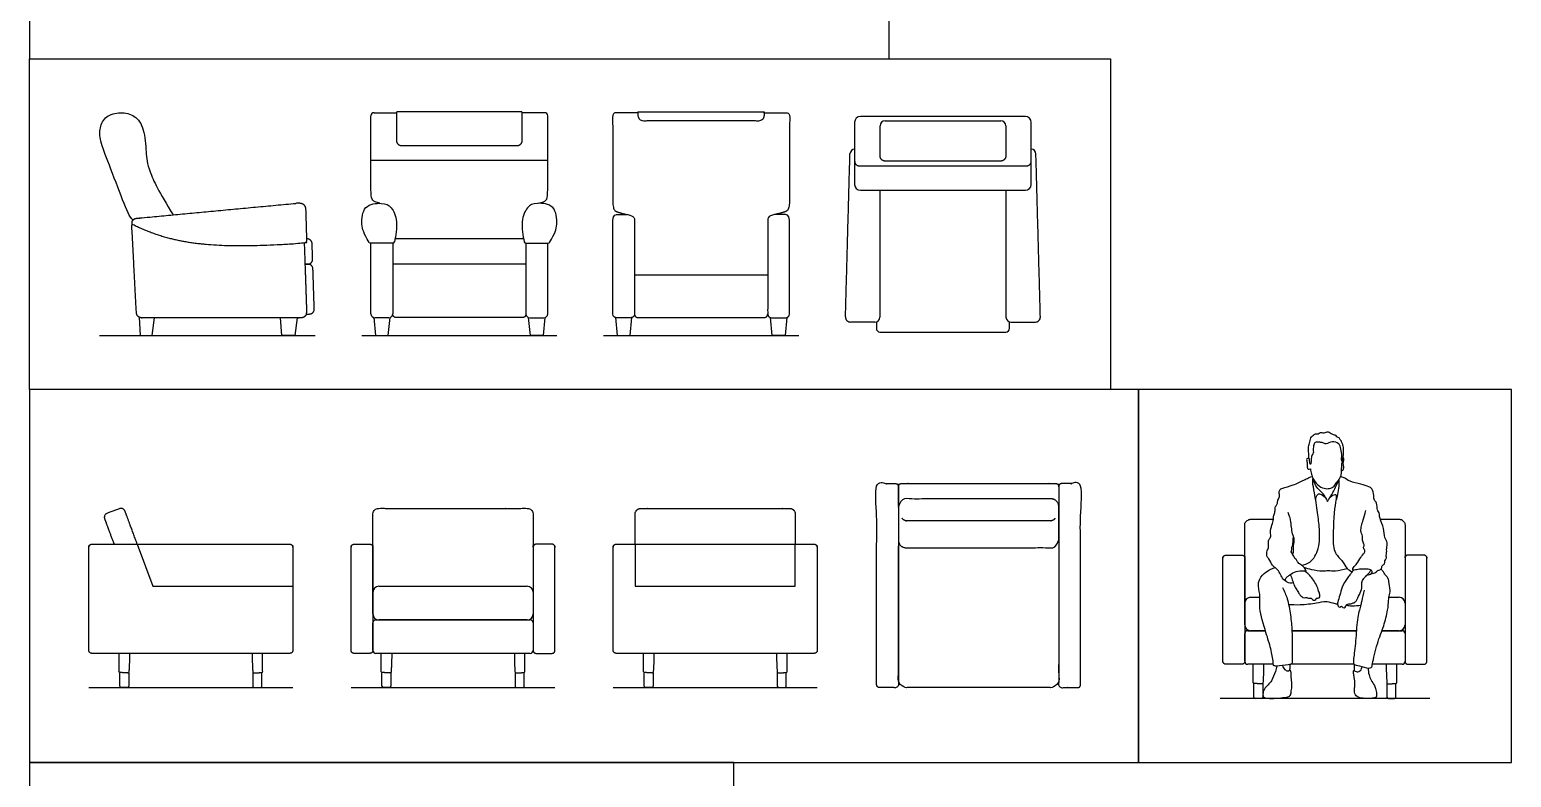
# Model space of a CAD drawing. Header units: millimetres. Extents: x 0 to 36.1, y -0.4 to 14.5.
# Drawn here: x 19.54 to 26, y 3.29 to 6.55 of the extents above; entities that cross this region are included whole.
import ezdxf

# ---------------------------------------------------------------- set-up
doc = ezdxf.new("R2010")
doc.units = ezdxf.units.MM
for name, color, linetype, true_color in [('AG-DETAILS', 7, 'Continuous', 0x66ffff), ('AG-DIAGRAM', 7, 'Continuous', 0xfecc66), ('AG-FURNITURE', 7, 'Continuous', 0x66ccff), ('AG-PEOPLE', 7, 'Continuous', 0xfc6666), ('X-VPRT', 6, 'Continuous', 0xff00ff)]:
    doc.layers.add(name, color=color, linetype=linetype, true_color=true_color)

msp = doc.modelspace()

# ---------------------------------------------------------------- linework, layer by layer
at = {"layer": 'AG-DETAILS'}
msp.add_lwpolyline([(21.7978, 5.9775), (21.4126, 5.9775), (21.0274, 5.9775)], dxfattribs=at)
for points in [[(23.1356, 5.9774), (23.1356, 5.9531), (23.1616, 5.9531)], [(23.1616, 5.9531), (23.3412, 5.9531), (23.5208, 5.9531)], [(23.5208, 5.9531), (23.7003, 5.9531), (23.8799, 5.9531)], [(23.8799, 5.9531), (23.9059, 5.9531), (23.9059, 5.9774)]]:
    msp.add_open_spline(points, degree=2, dxfattribs=at)
at = {"layer": 'AG-DIAGRAM'}
for points in [[(19.8441, 5.2135), (20.7839, 5.2135)], [(20.9871, 5.2135), (21.838, 5.2135)], [(22.0412, 5.2135), (22.8921, 5.2135)], [(20.0088, 4.3044), (20.077, 4.1209), (20.6866, 4.1209)], [(22.1788, 4.3044), (22.1788, 4.1209), (22.8773, 4.1209), (22.8773, 4.3044)], [(19.7976, 3.6796), (20.6866, 3.6796)], [(20.9406, 3.6796), (21.8296, 3.6796)], [(22.0836, 3.6796), (22.9726, 3.6796)], [(25.6432, 3.6321), (24.7288, 3.6321)]]:
    msp.add_lwpolyline(points, dxfattribs=at)
at = {"layer": 'AG-FURNITURE'}
for p, q in [((25.3231, 3.9273), (25.042, 3.9273)), ((25.042, 3.9273), (25.3231, 3.9273)), ((25.3139, 3.7813), (25.0377, 3.7813))]:
    msp.add_line(p, q, dxfattribs=at)
for points in [[(21.6926, 5.6353), (21.4126, 5.6353), (21.1325, 5.6353)], [(21.7027, 5.5251), (21.4126, 5.5251), (21.1224, 5.5251)], [(22.1765, 5.4791), (22.4667, 5.4791), (22.7568, 5.4791)], [(20.0169, 5.2942), (20.0211, 5.2135), (20.0739, 5.2135), (20.0843, 5.2915)], [(20.7052, 5.2915), (20.695, 5.2135), (20.6391, 5.2135), (20.6331, 5.2915)], [(21.0392, 5.2923), (21.047, 5.2135), (21.0749, 5.2135), (21.1028, 5.2135), (21.1106, 5.2923)], [(21.4126, 5.2923), (21.1402, 5.2923)], [(21.685, 5.2923), (21.4126, 5.2923)], [(21.7859, 5.2923), (21.7782, 5.2135), (21.7502, 5.2135), (21.7223, 5.2135), (21.7145, 5.2923)], [(22.0933, 5.2923), (22.1011, 5.2135), (22.129, 5.2135), (22.1569, 5.2135), (22.1647, 5.2923)], [(22.1943, 5.2923), (22.4667, 5.2923)], [(22.4667, 5.2923), (22.7391, 5.2923)], [(22.84, 5.2923), (22.8323, 5.2135), (22.8043, 5.2135), (22.7764, 5.2135), (22.7686, 5.2923)], [(19.8408, 4.3044), (20.6368, 4.3044)], [(22.1268, 4.3044), (22.9228, 4.3044)], [(20.6368, 3.8288), (19.8408, 3.8288)], [(22.9228, 3.8288), (22.1268, 3.8288)]]:
    msp.add_lwpolyline(points, dxfattribs=at)
for centre, radius, start, end in [((21.0409, 6.1715), 0.0135, 90, 180), ((21.7842, 6.1715), 0.0135, 0, 90), ((23.1614, 6.1433), 0.0258, 90, 180), ((23.269, 6.1275), 0.0224, 90, 180), ((23.7725, 6.1275), 0.0224, 0, 90), ((23.8801, 6.1433), 0.0258, 0, 90), ((23.1373, 6.005), 0.0219, 94.34207, 178.43135), ((23.9043, 6.005), 0.0219, 1.56865, 85.65793), ((23.1614, 5.8727), 0.0258, 180, 270), ((23.8801, 5.8727), 0.0258, 270, 0), ((21.0247, 5.6233), 0.00612, 211.68425, 269.99999), ((21.1237, 5.6233), 0.00612, 270, 346.85253), ((21.7014, 5.6233), 0.00612, 193.14747, 270), ((21.8005, 5.6233), 0.00612, 270.00001, 328.31575), ((21.0442, 5.3083), 0.0168, 180, 270), ((21.1056, 5.3083), 0.0168, 270, 0), ((21.7195, 5.3083), 0.0168, 180, 270), ((21.781, 5.3083), 0.0168, 270, 0), ((23.1178, 5.2945), 0.0219, 178.43135, 270), ((23.2241, 5.2945), 0.0219, 270, 0), ((23.246, 5.2448), 0.0154, 180, 270), ((23.8174, 5.2945), 0.0219, 180, 270), ((23.7955, 5.2448), 0.0154, 270, 360), ((23.9237, 5.2945), 0.0219, 270, 1.56865), ((21.0612, 4.0955), 0.0254, 90, 180), ((21.7089, 4.0955), 0.0254, 0, 90), ((24.8621, 4.048), 0.0254, 90, 180), ((25.5098, 4.048), 0.0254, 0, 90), ((21.0612, 4.0003), 0.0254, 180, 270), ((21.0485, 3.9622), 0.0127, 90, 180), ((21.7089, 4.0003), 0.0254, 270, 360), ((21.7216, 3.9622), 0.0127, 0, 90), ((24.8621, 3.9527), 0.0254, 180, 270), ((25.5098, 3.9527), 0.0254, 270, 360), ((24.8494, 3.9146), 0.0127, 90, 180), ((25.5225, 3.9146), 0.0127, 0, 90), ((21.0485, 3.8415), 0.0127, 180, 270), ((21.7216, 3.8415), 0.0127, 270, 360), ((24.8494, 3.794), 0.0127, 180, 270), ((25.5225, 3.794), 0.0127, 270, 360), ((19.9386, 3.686), 0.00635, 180, 270), ((19.9653, 3.686), 0.00635, 270, 360), ((20.5189, 3.686), 0.00635, 180, 270), ((20.5456, 3.686), 0.00635, 270, 0), ((21.0816, 3.686), 0.00635, 180, 270), ((21.1083, 3.686), 0.00635, 270, 360), ((21.6619, 3.686), 0.00635, 180, 270), ((21.6886, 3.686), 0.00635, 270, 0), ((22.2246, 3.686), 0.00635, 180, 270), ((22.2513, 3.686), 0.00635, 270, 360), ((22.8049, 3.686), 0.00635, 180, 270), ((22.8316, 3.686), 0.00635, 270, 0), ((24.8825, 3.6384), 0.00635, 180, 270), ((24.9092, 3.6384), 0.00635, 270, 360), ((25.4628, 3.6384), 0.00635, 180, 270), ((25.4895, 3.6384), 0.00635, 270, 0)]:
    msp.add_arc(centre, radius, start, end, dxfattribs=at)
for points, degree, knots in [([(19.99, 5.717), (19.975, 5.7305), (19.9494, 5.7908), (19.8823, 5.9703), (19.8434, 6.0685), (19.8434, 6.119), (19.8685, 6.1731), (19.9358, 6.1898), (19.9987, 6.1766), (20.0408, 6.1184), (20.0471, 6.0074), (20.0523, 5.9419), (20.1038, 5.8388), (20.1645, 5.74)], 3, [0, 0, 0, 0, 0.344729, 0.689458, 1.034187, 1.378916, 1.723645, 2.068374, 2.413103, 2.757833, 3.102562, 3.447291, 3.789896, 3.789896, 3.789896, 3.789896]), ([(21.0665, 5.7903), (21.0585, 5.7922), (21.0274, 5.8001), (21.0274, 5.8281), (21.0274, 6.0037), (21.0274, 6.1715)], 3, [0.349395, 0.349395, 0.349395, 0.349395, 0.505252, 1.010504, 1.5027, 1.5027, 1.5027, 1.5027]), ([(21.7587, 5.7903), (21.7666, 5.7922), (21.7978, 5.8001), (21.7978, 5.8281), (21.7978, 6.0037), (21.7978, 6.1715)], 3, [0.349395, 0.349395, 0.349395, 0.349395, 0.505252, 1.010504, 1.5027, 1.5027, 1.5027, 1.5027]), ([(21.0195, 5.6201), (20.9957, 5.6587), (20.9838, 5.6935), (20.9918, 5.7853), (21.0804, 5.7944), (21.117, 5.7776), (21.1448, 5.7189), (21.1361, 5.6492), (21.1297, 5.6219)], 3, [-0.949506, -0.949506, -0.949506, -0.949506, -0.728449, -0.501915, -0.27538, -0.048846, 0.177689, 0.391666, 0.391666, 0.391666, 0.391666]), ([(21.8057, 5.6201), (21.8295, 5.6587), (21.8413, 5.6935), (21.8333, 5.7853), (21.7447, 5.7944), (21.7082, 5.7776), (21.6804, 5.7189), (21.6891, 5.6492), (21.6954, 5.6219)], 3, [-0.949506, -0.949506, -0.949506, -0.949506, -0.728449, -0.501915, -0.27538, -0.048846, 0.177689, 0.391666, 0.391666, 0.391666, 0.391666]), ([(24.0093, 4.4173), (24.003, 4.4061), (23.9857, 4.4061), (23.6756, 4.4061), (23.3668, 4.4061), (23.3496, 4.4061), (23.3433, 4.4173)], 2, [-2.197496, -2.197496, -2.197496, -2.083333, -2.083333, 0, 0, 0.114162, 0.114162, 0.114162]), ([(19.9748, 3.8288), (19.9748, 3.7843), (19.9716, 3.7431), (19.952, 3.7431), (19.9291, 3.7463), (19.9291, 3.7843), (19.9291, 3.8288)], 2, [0.1731911, 0.1731911, 0.1731911, 0.4386886, 0.4386886, 0.5842356, 0.5842356, 0.8333706, 0.8333706, 0.8333706]), ([(20.5094, 3.8288), (20.5094, 3.7843), (20.5126, 3.7431), (20.5322, 3.7431), (20.5551, 3.7463), (20.5551, 3.7843), (20.5551, 3.8288)], 2, [0.1731911, 0.1731911, 0.1731911, 0.4386886, 0.4386886, 0.5842356, 0.5842356, 0.8333706, 0.8333706, 0.8333706]), ([(21.1178, 3.8288), (21.1178, 3.7843), (21.1146, 3.7431), (21.095, 3.7431), (21.0721, 3.7463), (21.0721, 3.7843), (21.0721, 3.8288)], 2, [0.1731911, 0.1731911, 0.1731911, 0.4386886, 0.4386886, 0.5842356, 0.5842356, 0.8333706, 0.8333706, 0.8333706]), ([(21.6524, 3.8288), (21.6524, 3.7843), (21.6556, 3.7431), (21.6752, 3.7431), (21.6981, 3.7463), (21.6981, 3.7843), (21.6981, 3.8288)], 2, [0.1731911, 0.1731911, 0.1731911, 0.4386886, 0.4386886, 0.5842356, 0.5842356, 0.8333706, 0.8333706, 0.8333706]), ([(22.2608, 3.8288), (22.2608, 3.7843), (22.2576, 3.7431), (22.238, 3.7431), (22.2151, 3.7463), (22.2151, 3.7843), (22.2151, 3.8288)], 2, [0.1731911, 0.1731911, 0.1731911, 0.4386886, 0.4386886, 0.5842356, 0.5842356, 0.8333706, 0.8333706, 0.8333706]), ([(22.7954, 3.8288), (22.7954, 3.7843), (22.7986, 3.7431), (22.8182, 3.7431), (22.8411, 3.7463), (22.8411, 3.7843), (22.8411, 3.8288)], 2, [0.1731911, 0.1731911, 0.1731911, 0.4386886, 0.4386886, 0.5842356, 0.5842356, 0.8333706, 0.8333706, 0.8333706]), ([(24.9187, 3.7813), (24.9187, 3.7367), (24.9155, 3.6956), (24.8958, 3.6956), (24.873, 3.6987), (24.873, 3.7367), (24.873, 3.7813)], 2, [0.1731911, 0.1731911, 0.1731911, 0.4386886, 0.4386886, 0.5842356, 0.5842356, 0.8333706, 0.8333706, 0.8333706]), ([(25.4533, 3.7813), (25.4533, 3.7367), (25.4565, 3.6956), (25.4761, 3.6956), (25.499, 3.6987), (25.499, 3.7367), (25.499, 3.7813)], 2, [0.1731911, 0.1731911, 0.1731911, 0.4386886, 0.4386886, 0.5842356, 0.5842356, 0.8333706, 0.8333706, 0.8333706])]:
    msp.add_open_spline(points, degree=degree, knots=knots, dxfattribs=at)
for points, degree in [([(21.0409, 6.185), (21.0734, 6.185), (21.1059, 6.185), (21.1384, 6.185)], 3), ([(21.7842, 6.185), (21.7517, 6.185), (21.7192, 6.185), (21.6867, 6.185)], 3), ([(23.1356, 6.1433), (23.1356, 6.008), (23.1356, 5.8727)], 2), ([(23.5208, 6.1692), (23.3411, 6.1692), (23.1614, 6.1692)], 2), ([(23.269, 6.1499), (23.3949, 6.1499), (23.5208, 6.1499)], 2), ([(23.8801, 6.1692), (23.7004, 6.1692), (23.5208, 6.1692)], 2), ([(23.5208, 6.1499), (23.6466, 6.1499), (23.7725, 6.1499)], 2), ([(23.9059, 5.8727), (23.9059, 6.008), (23.9059, 6.1433)], 2), ([(23.2466, 5.9969), (23.2466, 6.0814), (23.2466, 6.1275)], 2), ([(23.7949, 6.1275), (23.7949, 6.0814), (23.7949, 5.9969)], 2), ([(23.0959, 5.2951), (23.1057, 5.6504), (23.1154, 6.0056)], 2), ([(23.5208, 5.9745), (23.3949, 5.9745), (23.269, 5.9745)], 2), ([(23.7725, 5.9745), (23.6467, 5.9745), (23.5208, 5.9745)], 2), ([(23.9456, 5.2951), (23.9359, 5.6504), (23.9261, 6.0056)], 2), ([(23.1614, 5.8469), (23.3411, 5.8469), (23.5208, 5.8469)], 2), ([(23.246, 5.8469), (23.246, 5.5707), (23.246, 5.2945)], 2), ([(23.5208, 5.8469), (23.7004, 5.8469), (23.8801, 5.8469)], 2), ([(23.7955, 5.8469), (23.7955, 5.5707), (23.7955, 5.2945)], 2), ([(22.0815, 5.717), (22.0815, 5.7417), (22.1117, 5.7417), (22.1203, 5.7417), (22.1444, 5.7417)], 3), ([(22.1206, 5.7476), (22.1613, 5.7375), (22.1765, 5.7359), (22.1765, 5.717)], 3), ([(22.8128, 5.7476), (22.772, 5.7375), (22.7568, 5.7359), (22.7568, 5.717)], 3), ([(22.8519, 5.717), (22.8519, 5.7417), (22.8216, 5.7417), (22.8131, 5.7417), (22.7889, 5.7417)], 3), ([(21.1237, 5.6172), (21.0907, 5.6172), (21.0577, 5.6172), (21.0247, 5.6172)], 3), ([(21.0274, 5.3083), (21.0274, 5.4628), (21.0274, 5.6172)], 2), ([(21.1224, 5.6172), (21.1224, 5.4628), (21.1224, 5.3083)], 2), ([(21.7014, 5.6172), (21.7344, 5.6172), (21.7675, 5.6172), (21.8005, 5.6172)], 3), ([(21.7027, 5.6172), (21.7027, 5.4628), (21.7027, 5.3083)], 2), ([(21.7978, 5.3083), (21.7978, 5.4628), (21.7978, 5.6172)], 2), ([(21.1402, 5.2923), (21.1224, 5.2923), (21.1224, 5.3083)], 2), ([(21.7027, 5.3083), (21.7027, 5.2923), (21.685, 5.2923)], 2), ([(22.1765, 5.3083), (22.1765, 5.2923), (22.1943, 5.2923)], 2), ([(22.7391, 5.2923), (22.7568, 5.2923), (22.7568, 5.3083)], 2), ([(21.1056, 5.2915), (21.0749, 5.2915), (21.0442, 5.2915)], 2), ([(21.7195, 5.2915), (21.7502, 5.2915), (21.781, 5.2915)], 2), ([(23.2241, 5.2726), (23.171, 5.2726), (23.1178, 5.2726)], 2), ([(23.2306, 5.2736), (23.2306, 5.2592), (23.2306, 5.2448)], 2), ([(23.8109, 5.2448), (23.8109, 5.2592), (23.8109, 5.2736)], 2), ([(23.8174, 5.2726), (23.8706, 5.2726), (23.9237, 5.2726)], 2), ([(23.246, 5.2294), (23.3834, 5.2294), (23.5208, 5.2294)], 2), ([(23.5208, 5.2294), (23.6581, 5.2294), (23.7955, 5.2294)], 2), ([(21.0358, 4.0003), (21.0358, 4.0479), (21.0358, 4.0955)], 2), ([(21.0612, 4.1209), (21.3851, 4.1209), (21.7089, 4.1209)], 2), ([(21.7343, 4.0955), (21.7343, 4.0479), (21.7343, 4.0003)], 2), ([(24.8621, 4.0734), (24.8825, 4.0734), (24.9028, 4.0734)], 2), ([(25.4652, 4.0734), (25.4875, 4.0734), (25.5098, 4.0734)], 2), ([(24.8367, 3.9527), (24.8367, 4.0004), (24.8367, 4.048)], 2), ([(25.5352, 4.048), (25.5352, 4.0004), (25.5352, 3.9527)], 2), ([(21.0358, 3.8415), (21.0358, 3.9019), (21.0358, 3.9622)], 2), ([(21.0485, 3.9749), (21.3851, 3.9749), (21.7216, 3.9749)], 2), ([(21.7089, 3.9749), (21.3851, 3.9749), (21.0612, 3.9749)], 2), ([(21.7343, 3.9622), (21.7343, 3.9019), (21.7343, 3.8415)], 2), ([(24.8367, 3.794), (24.8367, 3.8543), (24.8367, 3.9146)], 2), ([(24.8494, 3.9273), (24.8879, 3.9273), (24.9265, 3.9273)], 2), ([(24.9265, 3.9273), (24.8943, 3.9273), (24.8621, 3.9273)], 2), ([(25.5098, 3.9273), (25.4723, 3.9273), (25.4348, 3.9273)], 2), ([(25.4348, 3.9273), (25.4787, 3.9273), (25.5225, 3.9273)], 2), ([(25.5352, 3.9146), (25.5352, 3.8543), (25.5352, 3.794)], 2), ([(21.7216, 3.8288), (21.3851, 3.8288), (21.0485, 3.8288)], 2), ([(24.9608, 3.7813), (24.9051, 3.7813), (24.8494, 3.7813)], 2), ([(25.5225, 3.7813), (25.4578, 3.7813), (25.3931, 3.7813)], 2), ([(19.9323, 3.686), (19.9323, 3.7145), (19.9323, 3.7431)], 2), ([(19.9716, 3.7431), (19.9716, 3.7145), (19.9716, 3.686)], 2), ([(20.5126, 3.7431), (20.5126, 3.7145), (20.5126, 3.686)], 2), ([(20.5519, 3.686), (20.5519, 3.7145), (20.5519, 3.7431)], 2), ([(21.0753, 3.686), (21.0753, 3.7145), (21.0753, 3.7431)], 2), ([(21.1146, 3.7431), (21.1146, 3.7145), (21.1146, 3.686)], 2), ([(21.6556, 3.7431), (21.6556, 3.7145), (21.6556, 3.686)], 2), ([(21.6949, 3.686), (21.6949, 3.7145), (21.6949, 3.7431)], 2), ([(22.2183, 3.686), (22.2183, 3.7145), (22.2183, 3.7431)], 2), ([(22.2576, 3.7431), (22.2576, 3.7145), (22.2576, 3.686)], 2), ([(22.7986, 3.7431), (22.7986, 3.7145), (22.7986, 3.686)], 2), ([(22.8379, 3.686), (22.8379, 3.7145), (22.8379, 3.7431)], 2), ([(24.8762, 3.6384), (24.8762, 3.667), (24.8762, 3.6956)], 2), ([(24.9155, 3.6956), (24.9155, 3.667), (24.9155, 3.6384)], 2), ([(25.4565, 3.6956), (25.4565, 3.667), (25.4565, 3.6384)], 2), ([(25.4958, 3.6384), (25.4958, 3.667), (25.4958, 3.6956)], 2), ([(19.9653, 3.6796), (19.952, 3.6796), (19.9386, 3.6796)], 2), ([(20.5189, 3.6796), (20.5322, 3.6796), (20.5456, 3.6796)], 2), ([(21.1083, 3.6796), (21.095, 3.6796), (21.0816, 3.6796)], 2), ([(21.6619, 3.6796), (21.6752, 3.6796), (21.6886, 3.6796)], 2), ([(22.2513, 3.6796), (22.238, 3.6796), (22.2246, 3.6796)], 2), ([(22.8049, 3.6796), (22.8182, 3.6796), (22.8316, 3.6796)], 2), ([(24.9092, 3.6321), (24.8958, 3.6321), (24.8825, 3.6321)], 2), ([(25.4628, 3.6321), (25.4761, 3.6321), (25.4895, 3.6321)], 2)]:
    msp.add_open_spline(points, degree=degree, dxfattribs=at)
for points, weights, degree, knots in [([(21.4126, 6.1894), (21.2755, 6.1894), (21.1384, 6.1894), (21.1384, 6.1247), (21.1384, 6.0643), (21.1384, 6.042), (21.1608, 6.042), (21.2867, 6.042), (21.4126, 6.042)], [1, 1, 1, 1, 1, 0.707106781187, 1, 1, 1], 2, [2.236839, 2.236839, 2.236839, 3.136283, 3.136283, 3.532334, 3.532334, 3.647638, 3.647638, 4.473678, 4.473678, 4.473678]), ([(21.4126, 6.042), (21.5385, 6.042), (21.6643, 6.042), (21.6867, 6.042), (21.6867, 6.0643), (21.6867, 6.1247), (21.6867, 6.1894), (21.5496, 6.1894), (21.4126, 6.1894)], [1, 1, 1, 0.707106781187, 1, 1, 1, 1, 1], 2, [0, 0, 0, 0.826039, 0.826039, 0.941344, 0.941344, 1.337394, 1.337394, 2.236839, 2.236839, 2.236839]), ([(22.1925, 6.185), (22.16, 6.185), (22.1275, 6.185), (22.095, 6.185), (22.0871, 6.185), (22.0815, 6.1794), (22.0815, 6.1715), (22.0815, 6.0037), (22.0815, 5.7854), (22.0815, 5.7574), (22.1126, 5.7495), (22.1206, 5.7476)], [1, 1, 1, 1, 0.804737854125, 0.804737854125, 1, 1, 1, 1, 1, 1], 3, [-1.793281, -1.793281, -1.793281, -1.793281, -1.473314, -1.473314, -1.473314, -1.403626, -1.403626, -1.403626, -0.91143, -0.406178, -0.250321, -0.250321, -0.250321, -0.250321]), ([(22.4667, 6.1492), (22.3408, 6.1492), (22.2149, 6.1492), (22.1925, 6.1492), (22.1925, 6.1716), (22.1925, 6.1787), (22.1925, 6.1894), (22.3296, 6.1894), (22.4667, 6.1894)], [1, 1, 1, 0.707106781187, 1, 1, 1, 1, 1], 2, [0, 0, 0, 0.826039, 0.826039, 0.941344, 0.941344, 1.337394, 1.337394, 2.236839, 2.236839, 2.236839]), ([(22.4667, 6.1894), (22.6037, 6.1894), (22.7408, 6.1894), (22.7408, 6.1787), (22.7408, 6.1716), (22.7408, 6.1492), (22.7184, 6.1492), (22.5926, 6.1492), (22.4667, 6.1492)], [1, 1, 1, 1, 1, 0.707106781187, 1, 1, 1], 2, [-2.236839, -2.236839, -2.236839, -1.337394, -1.337394, -0.941344, -0.941344, -0.826039, -0.826039, 0, 0, 0]), ([(22.7408, 6.185), (22.7733, 6.185), (22.8058, 6.185), (22.8383, 6.185), (22.8463, 6.185), (22.8519, 6.1794), (22.8519, 6.1715), (22.8519, 6.0037), (22.8519, 5.7854), (22.8519, 5.7574), (22.8207, 5.7495), (22.8128, 5.7476)], [1, 1, 1, 1, 0.804737854125, 0.804737854125, 1, 1, 1, 1, 1, 1], 3, [-1.793281, -1.793281, -1.793281, -1.793281, -1.473314, -1.473314, -1.473314, -1.403626, -1.403626, -1.403626, -0.91143, -0.406178, -0.250321, -0.250321, -0.250321, -0.250321]), ([(19.9845, 5.7009), (20.1755, 5.6041), (20.3641, 5.5925), (20.7367, 5.6172), (20.7436, 5.6177), (20.7482, 5.6228), (20.748, 5.6297), (20.7467, 5.6745), (20.7453, 5.7193), (20.744, 5.7642), (20.7425, 5.7842), (20.7281, 5.7929), (20.7005, 5.7902)], [1, 1, 1, 1, 0.813653457073, 0.813653457073, 1, 1, 1, 1, 1, 1, 1], 3, [0, 0, 0, 0, 2.498607, 2.498607, 2.498607, 2.559421, 2.559421, 2.559421, 3.000839, 3.000839, 3.000839, 3.235742, 3.235742, 3.235742, 3.235742]), ([(20.7363, 5.6172), (20.7422, 5.4529), (20.7468, 5.3151), (20.7471, 5.3054), (20.7404, 5.2985), (20.7337, 5.2915), (20.724, 5.2915), (20.3682, 5.2915), (20.0275, 5.2915), (20.0059, 5.2915), (20.0048, 5.3131), (19.9953, 5.4938), (19.9845, 5.7009), (19.9833, 5.7227), (20.005, 5.7248), (20.3453, 5.7575), (20.7005, 5.7902)], [1, 1, 1, 0.920692690632, 1, 0.920692690632, 1, 1, 1, 0.725341098845, 1, 1, 1, 0.722357219345, 1, 1, 1], 2, [2.995945, 2.995945, 2.995945, 3.900887, 3.900887, 3.960835, 3.960835, 4.020783, 4.020783, 6.256525, 6.256525, 6.370048, 6.370048, 7.557078, 7.557078, 7.671247, 7.671247, 9.914036, 9.914036, 9.914036]), ([(22.1765, 5.717), (22.1765, 5.4628), (22.1765, 5.3083), (22.1765, 5.2915), (22.1597, 5.2915), (22.129, 5.2915), (22.0983, 5.2915), (22.0815, 5.2915), (22.0815, 5.3083), (22.0815, 5.4628), (22.0815, 5.717)], [1, 1, 1, 0.707106781186, 1, 1, 1, 0.707106781187, 1, 1, 1], 2, [0, 0, 0, 1.013354, 1.013354, 1.099961, 1.099961, 1.301601, 1.301601, 1.388208, 1.388208, 2.401562, 2.401562, 2.401562]), ([(22.7568, 5.717), (22.7568, 5.4628), (22.7568, 5.3083), (22.7568, 5.2915), (22.7736, 5.2915), (22.8043, 5.2915), (22.8351, 5.2915), (22.8519, 5.2915), (22.8519, 5.3083), (22.8519, 5.4628), (22.8519, 5.717)], [1, 1, 1, 0.707106781186, 1, 1, 1, 0.707106781187, 1, 1, 1], 2, [0, 0, 0, 1.013354, 1.013354, 1.099961, 1.099961, 1.301601, 1.301601, 1.388208, 1.388208, 2.401562, 2.401562, 2.401562]), ([(20.7396, 5.5247), (20.746, 5.5249), (20.7524, 5.5251), (20.7737, 5.5258), (20.773, 5.5471), (20.7717, 5.5873), (20.7708, 5.6147), (20.7701, 5.636), (20.7478, 5.6353)], [1, 1, 1, 0.707106781187, 1, 1, 1, 0.707106781186, 1], 2, [0.93868, 0.93868, 0.93868, 0.9723308, 0.9723308, 1.0826802, 1.0826802, 1.2751266, 1.2751266, 1.385476, 1.385476, 1.385476]), ([(20.7457, 5.3074), (20.7526, 5.3076), (20.7596, 5.3078), (20.7809, 5.3085), (20.7802, 5.3298), (20.7771, 5.4235), (20.7744, 5.5045), (20.7737, 5.5258), (20.7524, 5.5251), (20.746, 5.5249), (20.7396, 5.5247)], [1, 1, 1, 0.707106781187, 1, 1, 1, 0.707106781187, 1, 1, 1], 2, [1.0214142, 1.0214142, 1.0214142, 1.05759, 1.05759, 1.1673357, 1.1673357, 1.4441725, 1.4441725, 1.5539183, 1.5539183, 1.587385, 1.587385, 1.587385]), ([(23.2318, 3.6923), (23.2318, 3.6796), (23.2445, 3.6796), (23.2794, 3.6796), (23.3143, 3.6796), (23.327, 3.6796), (23.327, 3.6923), (23.327, 3.9003), (23.327, 4.5559), (23.327, 4.5686), (23.3143, 4.5686), (23.2794, 4.5686), (23.2445, 4.5686), (23.2318, 4.5686), (23.2318, 4.5559), (23.2318, 3.9003), (23.2318, 3.6923)], [1, 0.707106781187, 1, 1, 1, 0.707106781187, 1, 1, 1, 0.707106781187, 1, 1, 1, 0.707106781187, 1, 1, 1], 2, [0, 0, 0, 0.06545, 0.06545, 0.294617, 0.294617, 0.360066, 0.360066, 1.72465, 1.72465, 1.7901, 1.7901, 2.019266, 2.019266, 2.084716, 2.084716, 3.449299, 3.449299, 3.449299]), ([(23.3271, 4.4696), (23.327, 4.5352), (23.327, 4.5563), (23.327, 4.5686), (23.3394, 4.5686), (23.6763, 4.5686), (24.0132, 4.5686), (24.0255, 4.5686), (24.0255, 4.5563), (24.0255, 4.5352), (24.0255, 4.4696)], [0.971904400834, 1, 1, 0.707106781187, 1, 1, 1, 0.707106781187, 1, 1, 0.971904400832], 2, [0.060385, 0.060385, 0.060385, 0.199362, 0.199362, 0.263129, 0.263129, 2.270833, 2.270833, 2.3346, 2.3346, 2.473577, 2.473577, 2.473577]), ([(24.1208, 3.6923), (24.1208, 3.6796), (24.1081, 3.6796), (24.0732, 3.6796), (24.0382, 3.6796), (24.0255, 3.6796), (24.0255, 3.6923), (24.0255, 3.9003), (24.0255, 4.5559), (24.0255, 4.5686), (24.0382, 4.5686), (24.0732, 4.5686), (24.1081, 4.5686), (24.1208, 4.5686), (24.1208, 4.5559), (24.1208, 3.9003), (24.1208, 3.6923)], [1, 0.707106781187, 1, 1, 1, 0.707106781187, 1, 1, 1, 0.707106781187, 1, 1, 1, 0.707106781187, 1, 1, 1], 2, [0, 0, 0, 0.06545, 0.06545, 0.294617, 0.294617, 0.360066, 0.360066, 1.72465, 1.72465, 1.7901, 1.7901, 2.019266, 2.019266, 2.084716, 2.084716, 3.449299, 3.449299, 3.449299]), ([(20.0088, 4.3044), (19.9765, 4.3913), (19.9554, 4.4482), (19.9487, 4.4661), (19.9309, 4.4594), (19.9041, 4.4495), (19.8773, 4.4395), (19.8594, 4.4329), (19.8661, 4.415), (19.8831, 4.3694), (19.9072, 4.3044)], [1, 1, 1, 0.707106781187, 1, 1, 1, 0.707106781187, 1, 1, 1], 2, [0.750816, 0.750816, 0.750816, 1.533567, 1.533567, 1.631742, 1.631742, 1.73186, 1.73186, 1.830034, 1.830034, 2.457994, 2.457994, 2.457994]), ([(21.0358, 4.0733), (21.0358, 4.3876), (21.0358, 4.4353), (21.0358, 4.4607), (21.0612, 4.4607), (21.3851, 4.4607), (21.7089, 4.4607), (21.7343, 4.4607), (21.7343, 4.4353), (21.7343, 4.3876), (21.7343, 4.0733)], [1, 1, 1, 0.707106781186, 1, 1, 1, 0.707106781187, 1, 1, 1], 2, [0.1309, 0.1309, 0.1309, 0.4434, 0.4434, 0.574299, 0.574299, 2.075692, 2.075692, 2.206591, 2.206591, 2.519091, 2.519091, 2.519091]), ([(22.1788, 4.3044), (22.1788, 4.4093), (22.1788, 4.4353), (22.1788, 4.4607), (22.2042, 4.4607), (22.5281, 4.4607), (22.8519, 4.4607), (22.8773, 4.4607), (22.8773, 4.4353), (22.8773, 4.4093), (22.8773, 4.3044)], [1, 1, 1, 0.707106781186, 1, 1, 1, 0.707106781187, 1, 1, 1], 2, [0.273339, 0.273339, 0.273339, 0.4434, 0.4434, 0.574299, 0.574299, 2.075692, 2.075692, 2.206591, 2.206591, 2.376652, 2.376652, 2.376652]), ([(23.3592, 4.2892), (23.327, 4.2892), (23.327, 4.3213), (23.327, 4.3814), (23.327, 4.4696), (23.327, 4.5017), (23.3592, 4.5017), (23.6763, 4.5017), (23.9934, 4.5017), (24.0255, 4.5017), (24.0255, 4.4696), (24.0255, 4.3814), (24.0255, 4.3213), (24.0255, 4.2892), (23.9934, 4.2892), (23.6763, 4.2892), (23.3592, 4.2892)], [1, 0.707106781187, 1, 1, 1, 0.707106781187, 1, 1, 1, 0.707106781187, 1, 1, 1, 0.707106781187, 1, 1, 1], 2, [0, 0, 0, 0.165503, 0.165503, 0.911057, 0.911057, 1.07656, 1.07656, 2.949168, 2.949168, 3.114671, 3.114671, 3.860226, 3.860226, 4.025728, 4.025728, 5.898337, 5.898337, 5.898337]), ([(24.8367, 4.0258), (24.8367, 4.3401), (24.8367, 4.3877), (24.8367, 4.4131), (24.8621, 4.4131), (24.9119, 4.4131), (24.9616, 4.4131)], [1, 1, 1, 0.707106781186, 1, 1, 1], 2, [0.1308997, 0.1308997, 0.1308997, 0.4433997, 0.4433997, 0.5742994, 0.5742994, 0.8048844, 0.8048844, 0.8048844]), ([(25.4274, 4.4131), (25.4686, 4.4131), (25.5098, 4.4131), (25.5352, 4.4131), (25.5352, 4.3877), (25.5352, 4.3401), (25.5352, 4.0258)], [1, 1, 1, 0.707106781187, 1, 1, 1], 2, [1.8846972, 1.8846972, 1.8846972, 2.0756918, 2.0756918, 2.2065914, 2.2065914, 2.5190914, 2.5190914, 2.5190914]), ([(19.7976, 3.8415), (19.7976, 3.9003), (19.7976, 4.2917), (19.7976, 4.3044), (19.8103, 4.3044), (19.8255, 4.3044), (19.8408, 4.3044)], [1, 1, 1, 0.707106781187, 1, 1, 1], 2, [-3.449299, -3.449299, -3.449299, -2.084716, -2.084716, -2.019266, -2.019266, -1.91923, -1.91923, -1.91923]), ([(20.6368, 4.3044), (20.6554, 4.3044), (20.6739, 4.3044), (20.6866, 4.3044), (20.6866, 4.2917), (20.6866, 3.9003), (20.6866, 3.8415)], [1, 1, 1, 0.707106781187, 1, 1, 1], 2, [1.897613, 1.897613, 1.897613, 2.019266, 2.019266, 2.084716, 2.084716, 3.449299, 3.449299, 3.449299]), ([(20.9406, 3.8415), (20.9406, 3.8288), (20.9533, 3.8288), (20.9882, 3.8288), (21.0231, 3.8288), (21.0358, 3.8288), (21.0358, 3.8415), (21.0358, 3.9003), (21.0358, 4.2917), (21.0358, 4.3044), (21.0231, 4.3044), (20.9882, 4.3044), (20.9533, 4.3044), (20.9406, 4.3044), (20.9406, 4.2917), (20.9406, 3.9003), (20.9406, 3.8415)], [1, 0.707106781187, 1, 1, 1, 0.707106781187, 1, 1, 1, 0.707106781187, 1, 1, 1, 0.707106781187, 1, 1, 1], 2, [0, 0, 0, 0.06545, 0.06545, 0.294617, 0.294617, 0.360066, 0.360066, 1.72465, 1.72465, 1.7901, 1.7901, 2.019266, 2.019266, 2.084716, 2.084716, 3.449299, 3.449299, 3.449299]), ([(21.8296, 3.8415), (21.8296, 3.8288), (21.8169, 3.8288), (21.782, 3.8288), (21.747, 3.8288), (21.7343, 3.8288), (21.7343, 3.8415), (21.7343, 3.9003), (21.7343, 4.2917), (21.7343, 4.3044), (21.747, 4.3044), (21.782, 4.3044), (21.8169, 4.3044), (21.8296, 4.3044), (21.8296, 4.2917), (21.8296, 3.9003), (21.8296, 3.8415)], [1, 0.707106781187, 1, 1, 1, 0.707106781187, 1, 1, 1, 0.707106781187, 1, 1, 1, 0.707106781187, 1, 1, 1], 2, [0, 0, 0, 0.06545, 0.06545, 0.294617, 0.294617, 0.360066, 0.360066, 1.72465, 1.72465, 1.7901, 1.7901, 2.019266, 2.019266, 2.084716, 2.084716, 3.449299, 3.449299, 3.449299]), ([(22.0836, 3.8415), (22.0836, 3.9003), (22.0836, 4.2917), (22.0836, 4.3044), (22.0963, 4.3044), (22.1115, 4.3044), (22.1268, 4.3044)], [1, 1, 1, 0.707106781187, 1, 1, 1], 2, [-3.449299, -3.449299, -3.449299, -2.084716, -2.084716, -2.019266, -2.019266, -1.91923, -1.91923, -1.91923]), ([(22.9228, 4.3044), (22.9414, 4.3044), (22.9599, 4.3044), (22.9726, 4.3044), (22.9726, 4.2917), (22.9726, 3.9003), (22.9726, 3.8415)], [1, 1, 1, 0.707106781187, 1, 1, 1], 2, [1.897613, 1.897613, 1.897613, 2.019266, 2.019266, 2.084716, 2.084716, 3.449299, 3.449299, 3.449299]), ([(24.0255, 4.2959), (24.0255, 3.8254), (24.0255, 3.7117), (24.0255, 3.6796), (23.9934, 3.6796), (23.6763, 3.6796), (23.3592, 3.6796), (23.327, 3.6796), (23.327, 3.7117), (23.327, 3.8254), (23.327, 4.2959)], [1, 1, 1, 0.707106781187, 1, 1, 1, 0.707106781187, 1, 1, 1], 2, [3.114671, 3.114671, 3.114671, 3.860226, 3.860226, 4.025728, 4.025728, 5.898337, 5.898337, 6.06384, 6.06384, 6.809394, 6.809394, 6.809394]), ([(24.7415, 3.794), (24.7415, 3.7813), (24.7542, 3.7813), (24.7891, 3.7813), (24.824, 3.7813), (24.8367, 3.7813), (24.8367, 3.794), (24.8367, 3.8527), (24.8367, 4.2442), (24.8367, 4.2569), (24.824, 4.2569), (24.7891, 4.2569), (24.7542, 4.2569), (24.7415, 4.2569), (24.7415, 4.2442), (24.7415, 3.8527), (24.7415, 3.794)], [1, 0.707106781187, 1, 1, 1, 0.707106781187, 1, 1, 1, 0.707106781187, 1, 1, 1, 0.707106781187, 1, 1, 1], 2, [0, 0, 0, 0.06545, 0.06545, 0.294617, 0.294617, 0.360066, 0.360066, 1.72465, 1.72465, 1.7901, 1.7901, 2.019266, 2.019266, 2.084716, 2.084716, 3.449299, 3.449299, 3.449299]), ([(25.6305, 3.794), (25.6305, 3.7813), (25.6178, 3.7813), (25.5829, 3.7813), (25.5479, 3.7813), (25.5352, 3.7813), (25.5352, 3.794), (25.5352, 3.8527), (25.5352, 4.2442), (25.5352, 4.2569), (25.5479, 4.2569), (25.5829, 4.2569), (25.6178, 4.2569), (25.6305, 4.2569), (25.6305, 4.2442), (25.6305, 3.8527), (25.6305, 3.794)], [1, 0.707106781187, 1, 1, 1, 0.707106781187, 1, 1, 1, 0.707106781187, 1, 1, 1, 0.707106781187, 1, 1, 1], 2, [0, 0, 0, 0.06545, 0.06545, 0.294617, 0.294617, 0.360066, 0.360066, 1.72465, 1.72465, 1.7901, 1.7901, 2.019266, 2.019266, 2.084716, 2.084716, 3.449299, 3.449299, 3.449299]), ([(19.8408, 3.8288), (19.8255, 3.8288), (19.8103, 3.8288), (19.7976, 3.8288), (19.7976, 3.8415)], [1, 1, 1, 0.707106781187, 1], 2, [-0.1654856, -0.1654856, -0.1654856, -0.0654498, -0.0654498, 0, 0, 0]), ([(20.6866, 3.8415), (20.6866, 3.8288), (20.6739, 3.8288), (20.6554, 3.8288), (20.6368, 3.8288)], [1, 0.707106781187, 1, 1, 1], 2, [0, 0, 0, 0.0654498, 0.0654498, 0.1871028, 0.1871028, 0.1871028]), ([(22.1268, 3.8288), (22.1115, 3.8288), (22.0963, 3.8288), (22.0836, 3.8288), (22.0836, 3.8415)], [1, 1, 1, 0.707106781187, 1], 2, [-0.1654856, -0.1654856, -0.1654856, -0.0654498, -0.0654498, 0, 0, 0]), ([(22.9726, 3.8415), (22.9726, 3.8288), (22.9599, 3.8288), (22.9414, 3.8288), (22.9228, 3.8288)], [1, 0.707106781187, 1, 1, 1], 2, [0, 0, 0, 0.0654498, 0.0654498, 0.1871028, 0.1871028, 0.1871028])]:
    msp.add_rational_spline(points, weights, degree=degree, knots=knots, dxfattribs=at)
for points in [[(23.269, 5.9745), (23.2466, 5.9745), (23.2466, 5.9969)], [(23.7949, 5.9969), (23.7949, 5.9745), (23.7725, 5.9745)]]:
    msp.add_rational_spline(points, [1, 0.707106781187, 1], degree=2, dxfattribs=at)
at = {"layer": 'AG-PEOPLE'}
for points, knots in [([(25.1161, 4.68), (25.1156, 4.6892), (25.1154, 4.7071), (25.1134, 4.7299), (25.1207, 4.7491), (25.1252, 4.7728), (25.1317, 4.776), (25.1395, 4.7819), (25.1435, 4.787), (25.1585, 4.7838), (25.1624, 4.7936), (25.1834, 4.7874), (25.2003, 4.7984), (25.2176, 4.7823), (25.2335, 4.7811), (25.2375, 4.7715), (25.248, 4.7718), (25.2492, 4.7634), (25.2548, 4.7587), (25.2578, 4.752), (25.2591, 4.7458), (25.2655, 4.7331), (25.2662, 4.7205), (25.2655, 4.7074), (25.2655, 4.6951), (25.2646, 4.6851), (25.264, 4.6801)], [0, 0, 0, 0, 0.299608, 0.569108, 0.835071, 1.106887, 1.254608, 1.429032, 1.571178, 1.777147, 1.935649, 2.185019, 2.427925, 2.690306, 2.911224, 3.079261, 3.245019, 3.396813, 3.550631, 3.701965, 3.846261, 4.058794, 4.265311, 4.470451, 4.671824, 4.894525, 4.894525, 4.894525, 4.894525]), ([(25.2608, 4.6648), (25.2576, 4.6697), (25.2597, 4.6819), (25.2594, 4.7035), (25.2525, 4.7322), (25.2467, 4.7439), (25.2169, 4.7575), (25.1915, 4.738), (25.1776, 4.7478), (25.1635, 4.7487), (25.1476, 4.7501), (25.1382, 4.7468), (25.1365, 4.7276), (25.1327, 4.7162), (25.1384, 4.7053), (25.1284, 4.6912), (25.1264, 4.6839), (25.1266, 4.6698), (25.1257, 4.6579), (25.124, 4.6516), (25.12, 4.6543), (25.1202, 4.6639), (25.1183, 4.6729), (25.1176, 4.6777)], [0, 0, 0, 0, 0.212025, 0.497013, 0.810503, 1.020142, 1.333927, 1.645508, 1.865749, 2.087358, 2.320613, 2.488029, 2.736327, 2.940778, 3.132284, 3.364554, 3.529413, 3.746939, 3.957449, 4.084921, 4.181878, 4.359334, 4.583427, 4.583427, 4.583427, 4.583427]), ([(25.1176, 4.6777), (25.1056, 4.6807), (25.106, 4.6686), (25.1107, 4.6528), (25.1074, 4.6377), (25.1132, 4.6292), (25.1229, 4.6334)], [0, 0, 0, 0, 0.308242, 0.674894, 1.015965, 1.296132, 1.296132, 1.296132, 1.296132]), ([(25.1229, 4.6334), (25.1234, 4.6256), (25.1263, 4.6106), (25.1307, 4.6003), (25.1328, 4.5905), (25.1541, 4.5605), (25.1814, 4.5464), (25.2068, 4.5457), (25.2271, 4.5561), (25.2373, 4.5759), (25.2472, 4.5853), (25.2544, 4.5987), (25.2582, 4.6128), (25.2583, 4.6267), (25.2594, 4.6454), (25.2602, 4.6551), (25.2606, 4.66)], [0, 0, 0, 0, 0.277206, 0.463946, 0.63915, 0.979954, 1.300778, 1.581264, 1.847833, 2.113139, 2.324877, 2.545078, 2.762037, 2.976481, 3.222817, 3.443476, 3.443476, 3.443476, 3.443476]), ([(25.2584, 4.6249), (25.2644, 4.6268), (25.2697, 4.6343), (25.2662, 4.6496), (25.2655, 4.6618), (25.2693, 4.6702), (25.2694, 4.6807), (25.2628, 4.6809), (25.2621, 4.673), (25.2604, 4.6646), (25.2606, 4.66)], [0, 0, 0, 0, 0.194698, 0.440295, 0.655092, 0.846827, 1.030058, 1.150713, 1.311468, 1.540696, 1.540696, 1.540696, 1.540696]), ([(25.0181, 4.1415), (25.0131, 4.1443), (25.003, 4.1508), (24.9918, 4.1729), (24.9816, 4.1926), (24.9664, 4.2039), (24.9562, 4.2111), (24.9429, 4.2423), (24.9311, 4.2507), (24.9324, 4.2767), (24.9397, 4.2836), (24.9413, 4.3044), (24.938, 4.3248), (24.9527, 4.3346), (24.9463, 4.3576), (24.9548, 4.3878), (24.9629, 4.4117), (24.9616, 4.4299), (24.9677, 4.4377), (24.969, 4.4563), (24.9696, 4.4686), (24.9804, 4.4794), (24.978, 4.4942), (24.9887, 4.5079), (24.9868, 4.5258), (24.9866, 4.5418), (25.0034, 4.5511), (25.0487, 4.5604), (25.0929, 4.5839), (25.1128, 4.5928), (25.1219, 4.5978), (25.1304, 4.6003)], [0, 0, 0, 0, 0.241879, 0.529599, 0.807947, 1.052713, 1.261945, 1.592493, 1.817612, 2.094741, 2.278604, 2.53867, 2.798048, 3.015308, 3.283329, 3.612928, 3.910642, 4.148575, 4.326851, 4.574089, 4.780263, 4.995695, 5.211336, 5.445679, 5.691768, 5.91174, 6.146072, 6.54744, 6.965466, 7.2376, 7.442762, 7.442762, 7.442762, 7.442762]), ([(25.0832, 4.2138), (25.0964, 4.2154), (25.1262, 4.2212), (25.1642, 4.2868), (25.1631, 4.3715), (25.1541, 4.441), (25.142, 4.5251), (25.1312, 4.5729), (25.133, 4.5858), (25.1336, 4.5915)], [0, 0, 0, 0, 0.361961, 0.839181, 1.36447, 1.851799, 2.383952, 2.777317, 3.015761, 3.015761, 3.015761, 3.015761]), ([(25.1896, 4.5045), (25.1876, 4.5101), (25.1821, 4.5211), (25.1696, 4.5331), (25.1493, 4.5509), (25.1374, 4.5777), (25.1347, 4.5869), (25.1336, 4.5915)], [0, 0, 0, 0, 0.241127, 0.477754, 0.777178, 1.084006, 1.299456, 1.299456, 1.299456, 1.299456]), ([(25.3868, 4.1756), (25.3941, 4.1765), (25.4089, 4.1812), (25.4157, 4.1911), (25.4348, 4.1933), (25.4323, 4.2124), (25.4485, 4.2164), (25.4448, 4.2331), (25.4555, 4.2411), (25.4523, 4.2562), (25.4563, 4.2739), (25.4537, 4.2872), (25.4622, 4.3127), (25.4435, 4.3338), (25.445, 4.3748), (25.4238, 4.4142), (25.423, 4.4469), (25.4115, 4.4521), (25.4151, 4.4858), (25.3992, 4.4954), (25.3997, 4.5165), (25.3936, 4.5481), (25.3768, 4.5558), (25.3418, 4.5673), (25.2955, 4.5761), (25.2705, 4.5942), (25.2592, 4.5973), (25.2539, 4.5989)], [0, 0, 0, 0, 0.268914, 0.466261, 0.690852, 0.909844, 1.112742, 1.325273, 1.518043, 1.734275, 1.975813, 2.187025, 2.466943, 2.755739, 3.115207, 3.50571, 3.814821, 3.995386, 4.308043, 4.537047, 4.793964, 5.109589, 5.341992, 5.688782, 6.0883, 6.400167, 6.632989, 6.632989, 6.632989, 6.632989]), ([(25.1453, 4.4998), (25.1459, 4.5045), (25.1491, 4.513), (25.1574, 4.5272), (25.178, 4.519), (25.1933, 4.5018), (25.1974, 4.4909)], [0, 0, 0, 0, 0.21561, 0.424295, 0.668225, 1.006175, 1.006175, 1.006175, 1.006175]), ([(25.1974, 4.4909), (25.1993, 4.4944), (25.203, 4.5019), (25.2219, 4.5296), (25.2362, 4.5609), (25.2434, 4.5776), (25.2468, 4.586)], [0, 0, 0, 0, 0.198181, 0.525946, 0.867954, 1.165125, 1.165125, 1.165125, 1.165125]), ([(25.2057, 4.5055), (25.2088, 4.5088), (25.2157, 4.5145), (25.2251, 4.5206), (25.2352, 4.5226), (25.2356, 4.5119), (25.2358, 4.5008), (25.2343, 4.4951)], [0, 0, 0, 0, 0.2105094, 0.4068799, 0.5641163, 0.7288218, 0.9697125, 0.9697125, 0.9697125, 0.9697125]), ([(25.2468, 4.586), (25.2475, 4.5621), (25.2418, 4.5113), (25.2286, 4.4888), (25.2192, 4.3381), (25.2231, 4.2666), (25.2651, 4.2315), (25.2796, 4.1967), (25.2969, 4.1883), (25.3049, 4.185)], [0, 0, 0, 0, 0.485189, 0.79425, 1.487061, 1.980867, 2.382274, 2.726404, 3.018656, 3.018656, 3.018656, 3.018656]), ([(25.0465, 4.2599), (25.0479, 4.2666), (25.0502, 4.2802), (25.0485, 4.2979), (25.0518, 4.3128), (25.0528, 4.3295), (25.0479, 4.3376), (25.0411, 4.3652), (25.0391, 4.3933), (25.0329, 4.426), (25.0282, 4.4368), (25.0258, 4.4421)], [0, 0, 0, 0, 0.260561, 0.500053, 0.72701, 0.952975, 1.12756, 1.424304, 1.741471, 2.066815, 2.305978, 2.305978, 2.305978, 2.305978]), ([(25.3087, 4.1913), (25.3051, 4.1932), (25.3103, 4.205), (25.3271, 4.2196), (25.3411, 4.2468), (25.3563, 4.2652), (25.3637, 4.2752), (25.3506, 4.2885), (25.361, 4.3018), (25.3473, 4.3174), (25.3524, 4.3402), (25.3399, 4.3618), (25.3466, 4.3846), (25.3514, 4.4105), (25.3608, 4.4352), (25.3646, 4.4511)], [0, 0, 0, 0, 0.206668, 0.50895, 0.853875, 1.157183, 1.352239, 1.588901, 1.812278, 2.070561, 2.361456, 2.659626, 2.949793, 3.278219, 3.630672, 3.630672, 3.630672, 3.630672]), ([(25.104, 4.1828), (25.1036, 4.188), (25.1015, 4.1988), (25.0848, 4.2141), (25.0674, 4.2217), (25.063, 4.2381), (25.054, 4.2412), (25.0469, 4.2626), (25.0369, 4.2697), (25.0437, 4.2812), (25.0388, 4.2897), (25.0492, 4.3006), (25.0459, 4.3192), (25.0487, 4.3377)], [0, 0, 0, 0, 0.252944, 0.552826, 0.831654, 1.07685, 1.26457, 1.562438, 1.773162, 1.982539, 2.16511, 2.398737, 2.71059, 2.71059, 2.71059, 2.71059]), ([(25.0016, 4.1152), (25.0094, 4.0995), (25.0236, 4.0669), (25.0372, 3.9948), (25.0429, 3.9252), (25.0441, 3.8481), (25.0423, 3.8036), (25.0441, 3.7819), (25.0255, 3.778), (24.9773, 3.7729), (24.9599, 3.7738), (24.9617, 3.7937), (24.9501, 3.8537), (24.9294, 3.9171), (24.8959, 4.0254), (24.9066, 4.0722), (24.8938, 4.1209), (24.8985, 4.1536), (24.9269, 4.1845), (24.9529, 4.1966), (24.9631, 4.2009), (24.9681, 4.2026)], [0, 0, 0, 0, 0.415408, 0.900762, 1.388448, 1.893725, 2.278109, 2.51332, 2.741978, 3.150545, 3.361288, 3.583667, 4.022691, 4.515212, 5.114876, 5.513768, 5.906728, 6.230421, 6.59452, 6.89972, 7.127429, 7.127429, 7.127429, 7.127429]), ([(25.0947, 4.2044), (25.1056, 4.2006), (25.127, 4.1946), (25.1744, 4.1851), (25.2012, 4.1926), (25.231, 4.1837), (25.2661, 4.1952), (25.2828, 4.1988)], [0, 0, 0, 0, 0.369985, 0.799969, 1.123952, 1.475556, 1.888685, 1.888685, 1.888685, 1.888685]), ([(25.0478, 4.1365), (25.0394, 4.1339), (25.0205, 4.1352), (25.0101, 4.1522), (25.0244, 4.1639), (25.0339, 4.1731), (25.0601, 4.1869), (25.08, 4.1896), (25.0952, 4.1891)], [0, 0, 0, 0, 0.32594, 0.570855, 0.819022, 1.0568, 1.402724, 1.725119, 1.725119, 1.725119, 1.725119]), ([(25.0344, 4.1723), (25.0364, 4.1686), (25.0409, 4.1613), (25.047, 4.1357), (25.0571, 4.1149), (25.068, 4.0985), (25.0764, 4.0827), (25.0845, 4.076), (25.0955, 4.069), (25.1071, 4.074), (25.1135, 4.0666), (25.1273, 4.0713), (25.1306, 4.0626), (25.1427, 4.0575), (25.1483, 4.0679), (25.15, 4.0706), (25.1629, 4.0686), (25.1659, 4.0816), (25.1594, 4.0956), (25.1534, 4.1222), (25.1262, 4.1634), (25.1086, 4.1796), (25.0996, 4.1863), (25.0952, 4.1891)], [0, 0, 0, 0, 0.202898, 0.493851, 0.773034, 1.028879, 1.266777, 1.452737, 1.651775, 1.840238, 2.004445, 2.201808, 2.361624, 2.547973, 2.727159, 2.824764, 3.009841, 3.192601, 3.41313, 3.714287, 4.117594, 4.398862, 4.624973, 4.624973, 4.624973, 4.624973]), ([(25.3087, 4.1913), (25.3045, 4.1842), (25.2952, 4.1696), (25.2819, 4.1554), (25.2582, 4.1173), (25.2531, 4.0829), (25.2401, 4.0538), (25.2409, 4.0347), (25.2511, 4.0275), (25.2588, 4.0376), (25.2633, 4.0253), (25.2763, 4.0279), (25.2773, 4.0396), (25.2857, 4.044), (25.2958, 4.0439), (25.3032, 4.0463), (25.3174, 4.0504), (25.3248, 4.0599), (25.3368, 4.0851), (25.3487, 4.1139), (25.3448, 4.1374), (25.3547, 4.1554), (25.3636, 4.1636), (25.3801, 4.1819), (25.3851, 4.1884), (25.3877, 4.1917)], [0, 0, 0, 0, 0.285147, 0.542093, 0.9186, 1.263923, 1.585233, 1.825172, 1.996962, 2.159091, 2.328043, 2.50762, 2.691701, 2.858127, 3.037182, 3.199282, 3.412592, 3.6078, 3.909274, 4.231262, 4.506671, 4.753311, 4.958511, 5.238176, 5.442632, 5.442632, 5.442632, 5.442632]), ([(25.37, 4.1708), (25.3765, 4.1704), (25.3898, 4.175), (25.3936, 4.1861), (25.3878, 4.1933), (25.3689, 4.1963), (25.3435, 4.1963), (25.3193, 4.1928), (25.3121, 4.1918), (25.3087, 4.1913)], [0, 0, 0, 0, 0.253502, 0.430785, 0.586415, 0.830233, 1.128933, 1.408993, 1.594327, 1.594327, 1.594327, 1.594327]), ([(25.3576, 4.1037), (25.3535, 4.0887), (25.3458, 4.0577), (25.3432, 4.0393), (25.325, 3.9824), (25.3225, 3.8974), (25.3121, 3.8164), (25.3093, 3.7905), (25.3123, 3.7794), (25.3371, 3.7738), (25.3749, 3.7634), (25.3905, 3.7655), (25.3939, 3.7879), (25.4133, 3.8751), (25.4433, 3.9453), (25.4604, 4.015), (25.4639, 4.058), (25.4651, 4.0789), (25.4742, 4.1041), (25.4622, 4.1402), (25.4657, 4.1526), (25.4482, 4.1713), (25.4415, 4.1836), (25.4345, 4.1922), (25.4312, 4.1963)], [0, 0, 0, 0, 0.391653, 0.642386, 1.066758, 1.615707, 2.13459, 2.413685, 2.581199, 2.861993, 3.229221, 3.428172, 3.673267, 4.211814, 4.732408, 5.215617, 5.585514, 5.840848, 6.134801, 6.479614, 6.679316, 6.955108, 7.177575, 7.40557, 7.40557, 7.40557, 7.40557]), ([(25.0275, 4.0424), (25.0445, 4.0411), (25.0778, 4.0396), (25.149, 4.0472), (25.1898, 4.0578), (25.2104, 4.0504), (25.2336, 4.0456), (25.241, 4.0442)], [0, 0, 0, 0, 0.409448, 0.894744, 1.255152, 1.580143, 1.719022, 1.719022, 1.719022, 1.719022]), ([(25.2785, 4.0384), (25.2876, 4.0373), (25.3152, 4.0348), (25.3296, 4.0375), (25.3424, 4.0395)], [1.9412259, 1.9412259, 1.9412259, 1.9412259, 2.1044429, 2.4619479, 2.4619479, 2.4619479, 2.4619479]), ([(24.9758, 3.7736), (24.9743, 3.7653), (24.9708, 3.7497), (24.9551, 3.7081), (24.9384, 3.6925), (24.9202, 3.6741), (24.9144, 3.6499), (24.9171, 3.6364), (24.9383, 3.6314), (24.9722, 3.6327), (25.01, 3.636), (25.0327, 3.6403), (25.038, 3.6482), (25.0393, 3.6671), (25.0435, 3.6907), (25.0388, 3.7167), (25.0395, 3.7421), (25.0361, 3.7586), (25.0287, 3.7528), (25.0238, 3.7493), (25.0115, 3.757), (25.0045, 3.7689), (25.0029, 3.7758)], [0, 0, 0, 0, 0.287254, 0.662204, 0.938508, 1.225747, 1.507475, 1.699736, 1.946543, 2.290426, 2.644374, 2.878143, 3.048125, 3.258062, 3.540355, 3.83691, 4.135779, 4.334864, 4.477262, 4.610525, 4.813723, 5.076688, 5.076688, 5.076688, 5.076688]), ([(25.0334, 3.7557), (25.0338, 3.7613), (25.0341, 3.769), (25.0343, 3.7776), (25.0343, 3.7801)], [0, 0, 0, 0, 0.236348, 0.3331834, 0.3331834, 0.3331834, 0.3331834]), ([(25.3743, 3.7651), (25.3741, 3.7553), (25.3774, 3.7352), (25.386, 3.712), (25.4028, 3.6889), (25.4082, 3.671), (25.4122, 3.648), (25.4106, 3.6366), (25.391, 3.6322), (25.3669, 3.6318), (25.3381, 3.6335), (25.3152, 3.6452), (25.3142, 3.6746), (25.3187, 3.6927), (25.3139, 3.7242), (25.3112, 3.7386), (25.309, 3.7606), (25.3218, 3.746), (25.339, 3.7505), (25.3446, 3.7577), (25.3486, 3.7706)], [0.010999, 0.010999, 0.010999, 0.010999, 0.326084, 0.613047, 0.924874, 1.18862, 1.47343, 1.654057, 1.899046, 2.199379, 2.524351, 2.797272, 3.095429, 3.363978, 3.689577, 3.941385, 4.162524, 4.36416, 4.606333, 4.81568, 4.81568, 4.81568, 4.81568])]:
    msp.add_open_spline(points, degree=3, knots=knots, dxfattribs=at)
msp.add_open_spline([(25.3147, 3.7537), (25.315, 3.7702), (25.3152, 3.7804)], degree=2, dxfattribs=at)
at = {"layer": 'X-VPRT'}
for points in [[(19.5393, 7.7882), (19.5393, 6.4199), (23.2871, 6.4199), (23.2871, 7.7882)], [(19.5393, 6.4199), (24.251, 6.4199), (24.251, 4.9787), (19.5393, 4.9787)], [(19.5393, 4.9787), (19.5393, 3.3531), (24.3732, 3.3531), (24.3732, 4.9787)], [(24.3732, 4.9787), (24.3732, 3.3531), (25.9988, 3.3531), (25.9988, 4.9787)], [(19.5393, 3.3531), (19.5393, 1.651), (22.6095, 1.651), (22.6095, 3.3531)]]:
    msp.add_lwpolyline(points, close=True, dxfattribs=at)

doc.saveas('drawing.dxf')
